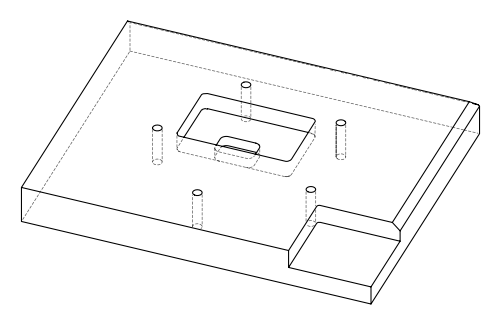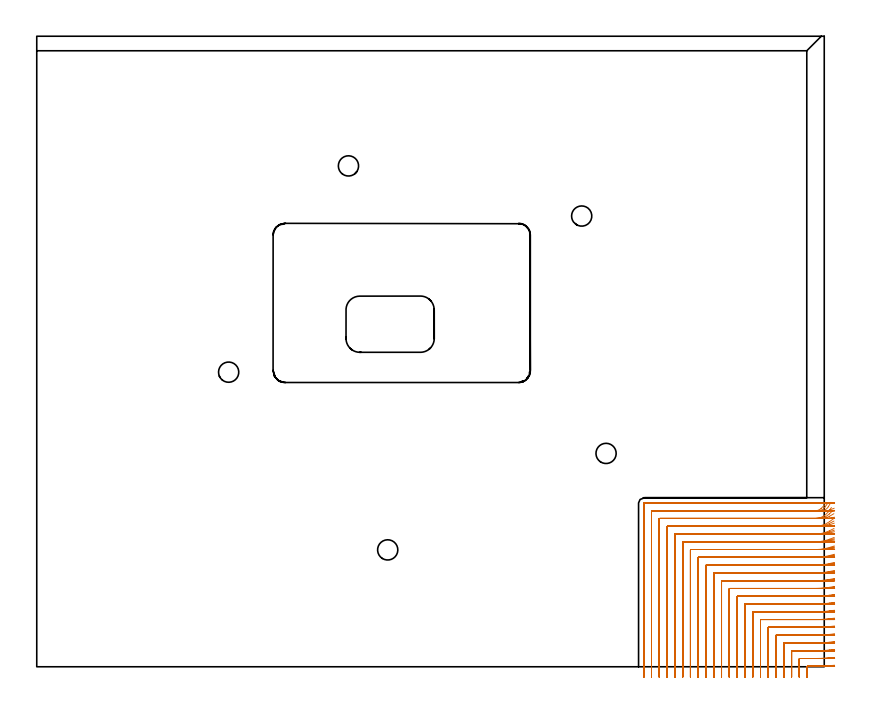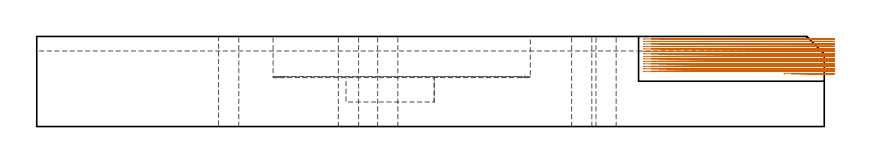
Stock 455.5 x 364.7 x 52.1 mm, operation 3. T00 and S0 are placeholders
(PLAN: 15 operations, 5 tool changes, 153.5 min)
(1 AREA_MILL | FG_CHAMFER_SURFACE | UGT0205_001 | 8.66 min | 13915 mm3)
(2 AREA_MILL_1 | FG_CHAMFER_SURFACE_1 | UGT0205_001 | 11.04 min | 15810 mm3)
(3 MILL_CORNER_NOTCH_RECTANGULAR | CORNER_NOTCH_RECTANGULAR | NXT0201_008 | Follow Part, ap 1.5, ae 75% | 102.22 min | 271693 mm3)
(4 MILL_RECTANGULAR_POCKET | POCKET_RECTANGULAR_STRAIGHT | UGT0201_092 | Follow Part, ap 3, ae 75% | 28.61 min | 325054 mm3)
(5 MILL_RECTANGULAR_POCKET_1 | POCKET_RECTANGULAR_STRAIGHT_1 | UGT0201_134 | Follow Part, ap 3.975, ae 75% | 1.65 min | 22591 mm3)
(6 SPOT_DRILL | STEP1HOLE | NXT0321_9005460120000 | 0.03 min | 9 mm3)
(7 SPOT_DRILL_1 | STEP1HOLE_1 | NXT0321_9005460120000 | 0.03 min | 13 mm3)
(8 SPOT_DRILL_2 | STEP1HOLE_2 | NXT0321_9005460120000 | 0.03 min | 10 mm3)
(9 SPOT_DRILL_3 | STEP1HOLE_3 | NXT0321_9005460120000 | 0.03 min | 35 mm3)
(10 SPOT_DRILL_4 | STEP1HOLE_4 | NXT0321_9005460120000 | 0.03 min | 49 mm3)
(11 DRILL_THROUGH_HOLE_INTO_CENTER | STEP1HOLE | NXT0301_088 | 0.23 min | 5556 mm3)
(12 DRILL_THROUGH_HOLE_INTO_CENTER_1 | STEP1HOLE_1 | NXT0301_088 | 0.23 min | 5599 mm3)
(13 DRILL_THROUGH_HOLE_INTO_CENTER_2 | STEP1HOLE_2 | NXT0301_088 | 0.23 min | 5549 mm3)
(14 DRILL_THROUGH_HOLE_INTO_CENTER_3 | STEP1HOLE_3 | NXT0301_088 | 0.23 min | 5589 mm3)
(15 DRILL_THROUGH_HOLE_INTO_CENTER_4 | STEP1HOLE_4 | NXT0301_088 | 0.23 min | 5565 mm3)
(TOOL UGT0205_001 | Chamfer Mill 20 x 3 x 45 deg. | D20 FL50 Z2)
(TOOL NXT0201_008 | ENDMILL 6mm [2P460-0600-NA 1630] | D6 FL26 Z6)
(TOOL UGT0201_092 | End mill 12 mm | D12 R1 FL26 Z4)
(TOOL UGT0201_134 | Carbide End Mill 15.9 | D15.9 FL30 Z4)
(TOOL NXT0321_9005460120000 | NC Spot Drill, 142deg, 12mm, Carbide, Uncoated | D12 PA142 FL30 Z2)
(TOOL NXT0301_088 | Carbide Drill 11.7mm [860.1-1170-035A1-MM 2214] | D11.7 PA140 FL55 Z2)
(OP 3 MILL_CORNER_NOTCH_RECTANGULAR, part 1 of 2)
G17 G21 G94 G90
T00 M6
G54
G17 G0 G90 X461.489 Y0.889 S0 M3
G43 Z62.1 H1
Z50.661
G94 G1 X458.5 Y0.636 F250.
G2 X450.533 Y0.3 R94.5 F500.
G1 X445.894
G3 X445.6 Y0.006 R0.3
G1 Y-3.
Y-6. F250.
G0 Z62.1
X461.488 Y5.419
Z50.661
G1 X458.5 Y5.153
G2 X450.533 Y4.8 R90. F500.
G1 X441.394
G3 X441.1 Y4.506 R0.3
G1 Y-3.
Y-6. F250.
G0 Z62.1
X461.487 Y9.951
Z50.661
G1 X458.5 Y9.672
G2 X450.533 Y9.3 R85.5 F500.
G1 X436.894
G3 X436.6 Y9.006 R0.3
G1 Y-3.
Y-6. F250.
G0 Z62.1
X461.485 Y14.488
Z50.661
G1 X458.5 Y14.193
G2 X450.533 Y13.8 R81. F500.
G1 X432.395
G3 X432.1 Y13.505 R0.3
G1 Y-3.
Y-6. F250.
G0 Z62.1
X461.484 Y19.028
Z50.661
G1 X458.5 Y18.716
G2 X450.533 Y18.3 R76.5 F500.
G1 X427.895
G3 X427.6 Y18.005 R0.3
G1 Y-3.
Y-6. F250.
G0 Z62.1
X461.482 Y23.574
Z50.661
G1 X458.5 Y23.242
G2 X450.533 Y22.8 R72. F500.
G1 X423.395
G3 X423.1 Y22.505 R0.3
G1 Y-3.
Y-6. F250.
G0 Z62.1
X461.479 Y28.126
Z50.661
G1 X458.5 Y27.772
G2 X450.533 Y27.3 R67.5 F500.
G1 X418.895
G3 X418.6 Y27.005 R0.3
G1 Y-3.
Y-6. F250.
G0 Z62.1
X461.476 Y32.685
Z50.661
G1 X458.5 Y32.306
G2 X450.533 Y31.8 R63. F500.
G1 X414.395
G3 X414.1 Y31.505 R0.3
G1 Y-3.
Y-6. F250.
G0 Z62.1
X461.472 Y37.254
Z50.661
G1 X458.5 Y36.845
G2 X450.533 Y36.3 R58.5 F500.
G1 X409.895
G3 X409.6 Y36.005 R0.3
G1 Y-3.
Y-6. F250.
G0 Z62.1
X461.467 Y41.833
Z50.661
G1 X458.5 Y41.391
G2 X450.533 Y40.8 R54. F500.
G1 X405.396
G3 X405.1 Y40.504 R0.3
G1 Y-3.
Y-6. F250.
G0 Z62.1
X461.461 Y46.428
Z50.661
G1 X458.5 Y45.945
G2 X450.533 Y45.3 R49.5 F500.
G1 X400.896
G3 X400.6 Y45.004 R0.3
G1 Y-3.
Y-6. F250.
G0 Z62.1
X461.453 Y51.042
Z50.661
G1 X458.5 Y50.511
G2 X450.533 Y49.8 R45. F500.
G1 X396.396
G3 X396.1 Y49.504 R0.3
G1 Y-3.
Y-6. F250.
G0 Z62.1
X461.441 Y55.681
Z50.661
G1 X458.5 Y55.091
G2 X450.533 Y54.3 R40.5 F500.
G1 X391.896
G3 X391.6 Y54.004 R0.3
G1 Y-3.
Y-6. F250.
G0 Z62.1
X461.426 Y60.356
Z50.661
G1 X458.5 Y59.693
G2 X450.533 Y58.8 R36. F500.
G1 X387.396
G3 X387.1 Y58.504 R0.3
G1 Y-3.
Y-6. F250.
G0 Z62.1
X461.402 Y65.083
Z50.661
G1 X458.5 Y64.324
G2 X450.533 Y63.3 R31.5 F500.
G1 X382.896
G3 X382.6 Y63.004 R0.3
G1 Y-3.
Y-6. F250.
G0 Z62.1
X461.366 Y69.887
Z50.661
G1 X458.5 Y69.002
G2 X450.533 Y67.8 R27. F500.
G1 X378.397
G3 X378.1 Y67.503 R0.3
G1 Y-3.
Y-6. F250.
G0 Z62.1
X461.306 Y74.82
Z50.661
G1 X458.5 Y73.758
G2 X450.533 Y72.3 R22.5 F500.
G1 X373.897
G3 X373.6 Y72.003 R0.3
G1 Y-3.
Y-6. F250.
G0 Z62.1
X461.19 Y79.987
Z50.661
G1 X458.5 Y78.659
G2 X450.533 Y76.8 R18. F500.
G1 X369.397
G3 X369.1 Y76.503 R0.3
G1 Y-3.
Y-6. F250.
G0 Z62.1
X460.922 Y85.672
Z50.661
G1 X458.5 Y83.901
G2 X450.533 Y81.3 R13.5 F500.
G1 X364.897
G3 X364.6 Y81.003 R0.3
G1 Y-3.
Y-6. F250.
G0 Z62.1
X459.635 Y92.123
Z50.661
G1 X457.921 Y89.66
G2 X450.533 Y85.8 R9. F500.
G1 X360.397
G3 X360.1 Y85.503 R0.3
G1 Y-3.
Y-6. F250.
G0 Z62.1
X455.828 Y93.697
Z50.661
G1 X453.69 Y91.593
G2 X450.533 Y90.3 R4.5 F500.
G1 X355.897
G3 X355.6 Y90.003 R0.3
G1 Y-3.
Y-6. F250.
G0 Z62.1
X453.533 Y94.8
Z50.661
G1 X450.533
X351.4 F500.
G3 X351.1 Y94.5 R0.3
G1 Y-3.
Y-6. F250.
G0 Z62.1
X461.493 Y0.716
Z49.222
G1 X458.5 Y0.514
G2 X452.145 Y0.3 R94.5 F500.
G1 X445.894
G3 X445.6 Y0.006 R0.3
G1 Y-3.
Y-6. F250.
G0 Z62.1
X461.493 Y5.237
Z49.222
G1 X458.5 Y5.025
G2 X452.145 Y4.8 R90. F500.
G1 X441.394
G3 X441.1 Y4.506 R0.3
G1 Y-3.
Y-6. F250.
G0 Z62.1
X461.492 Y9.76
Z49.222
G1 X458.5 Y9.537
G2 X452.145 Y9.3 R85.5 F500.
G1 X436.894
G3 X436.6 Y9.006 R0.3
G1 Y-3.
Y-6. F250.
G0 Z62.1
X461.491 Y14.285
Z49.222
G1 X458.5 Y14.05
G2 X452.145 Y13.8 R81. F500.
G1 X432.395
G3 X432.1 Y13.505 R0.3
G1 Y-3.
Y-6. F250.
G0 Z62.1
X461.49 Y18.814
Z49.222
G1 X458.5 Y18.564
G2 X452.145 Y18.3 R76.5 F500.
G1 X427.895
G3 X427.6 Y18.005 R0.3
G1 Y-3.
Y-6. F250.
G0 Z62.1
X461.488 Y23.346
Z49.222
G1 X458.5 Y23.081
G2 X452.145 Y22.8 R72. F500.
G1 X423.395
G3 X423.1 Y22.505 R0.3
G1 Y-3.
Y-6. F250.
G0 Z62.1
X461.487 Y27.882
Z49.222
G1 X458.5 Y27.6
G2 X452.145 Y27.3 R67.5 F500.
G1 X418.895
G3 X418.6 Y27.005 R0.3
G1 Y-3.
Y-6. F250.
G0 Z62.1
X461.485 Y32.424
Z49.222
G1 X458.5 Y32.121
G2 X452.145 Y31.8 R63. F500.
G1 X414.395
G3 X414.1 Y31.505 R0.3
G1 Y-3.
Y-6. F250.
G0 Z62.1
X461.482 Y36.972
Z49.222
G1 X458.5 Y36.646
G2 X452.145 Y36.3 R58.5 F500.
G1 X409.895
G3 X409.6 Y36.005 R0.3
G1 Y-3.
Y-6. F250.
G0 Z62.1
X461.479 Y41.528
Z49.222
G1 X458.5 Y41.175
G2 X452.145 Y40.8 R54. F500.
G1 X405.396
G3 X405.1 Y40.504 R0.3
G1 Y-3.
Y-6. F250.
G0 Z62.1
X461.475 Y46.095
Z49.222
G1 X458.5 Y45.71
G2 X452.145 Y45.3 R49.5 F500.
G1 X400.896
G3 X400.6 Y45.004 R0.3
G1 Y-3.
Y-6. F250.
G0 Z62.1
X461.47 Y50.675
Z49.222
G1 X458.5 Y50.251
G2 X452.145 Y49.8 R45. F500.
G1 X396.396
G3 X396.1 Y49.504 R0.3
G1 Y-3.
Y-6. F250.
G0 Z62.1
X461.463 Y55.273
Z49.222
G1 X458.5 Y54.802
G2 X452.145 Y54.3 R40.5 F500.
G1 X391.896
G3 X391.6 Y54.004 R0.3
G1 Y-3.
Y-6. F250.
G0 Z62.1
X461.453 Y59.895
Z49.222
G1 X458.5 Y59.365
G2 X452.145 Y58.8 R36. F500.
G1 X387.396
G3 X387.1 Y58.504 R0.3
G1 Y-3.
Y-6. F250.
G0 Z62.1
X461.438 Y64.553
Z49.222
G1 X458.5 Y63.948
G2 X452.145 Y63.3 R31.5 F500.
G1 X382.896
G3 X382.6 Y63.004 R0.3
G1 Y-3.
Y-6. F250.
G0 Z62.1
X461.416 Y69.265
Z49.222
G1 X458.5 Y68.559
G2 X452.145 Y67.8 R27. F500.
G1 X378.397
G3 X378.1 Y67.503 R0.3
G1 Y-3.
Y-6. F250.
G0 Z62.1
X461.378 Y74.064
Z49.222
G1 X458.5 Y73.216
G2 X452.145 Y72.3 R22.5 F500.
G1 X373.897
G3 X373.6 Y72.003 R0.3
G1 Y-3.
Y-6. F250.
G0 Z62.1
X461.307 Y79.019
Z49.222
G1 X458.5 Y77.959
G2 X452.145 Y76.8 R18. F500.
G1 X369.397
G3 X369.1 Y76.503 R0.3
G1 Y-3.
Y-6. F250.
G0 Z62.1
X461.147 Y84.302
Z49.222
G1 X458.5 Y82.89
G2 X452.145 Y81.3 R13.5 F500.
G1 X364.897
G3 X364.6 Y81.003 R0.3
G1 Y-3.
Y-6. F250.
G0 Z62.1
X460.624 Y90.546
Z49.222
G1 X458.5 Y88.428
G2 X452.145 Y85.8 R9. F500.
G1 X360.397
G3 X360.1 Y85.503 R0.3
G1 Y-3.
Y-6. F250.
G0 Z62.1
X457.551 Y94.655
Z49.222
G1 X455.821 Y92.204
G2 X452.145 Y90.3 R4.5 F500.
G1 X355.897
G3 X355.6 Y90.003 R0.3
G1 Y-3.
Y-6. F250.
G0 Z62.1
X455.145 Y94.8
Z49.222
G1 X452.145
X351.4 F500.
G3 X351.1 Y94.5 R0.3
G1 Y-3.
Y-6. F250.
G0 Z62.1
X461.497 Y0.553
Z47.783
G1 X458.5 Y0.409
G2 X453.959 Y0.3 R94.5 F500.
G1 X445.894
G3 X445.6 Y0.006 R0.3
G1 Y-3.
Y-6. F250.
G0 Z62.1
X461.496 Y5.066
Z47.783
G1 X458.5 Y4.915
G2 X453.959 Y4.8 R90. F500.
G1 X441.394
G3 X441.1 Y4.506 R0.3
G1 Y-3.
Y-6. F250.
G0 Z62.1
X461.496 Y9.58
Z47.783
G1 X458.5 Y9.421
G2 X453.959 Y9.3 R85.5 F500.
G1 X436.894
G3 X436.6 Y9.006 R0.3
G1 Y-3.
Y-6. F250.
G0 Z62.1
X461.495 Y14.096
Z47.783
G1 X458.5 Y13.927
G2 X453.959 Y13.8 R81. F500.
G1 X432.395
G3 X432.1 Y13.505 R0.3
G1 Y-3.
Y-6. F250.
G0 Z62.1
X461.495 Y18.613
Z47.783
G1 X458.5 Y18.435
G2 X453.959 Y18.3 R76.5 F500.
G1 X427.895
G3 X427.6 Y18.005 R0.3
G1 Y-3.
Y-6. F250.
G0 Z62.1
X461.494 Y23.133
Z47.783
G1 X458.5 Y22.943
G2 X453.959 Y22.8 R72. F500.
G1 X423.395
G3 X423.1 Y22.505 R0.3
G1 Y-3.
Y-6. F250.
G0 Z62.1
X461.493 Y27.655
Z47.783
G1 X458.5 Y27.453
G2 X453.959 Y27.3 R67.5 F500.
G1 X418.895
G3 X418.6 Y27.005 R0.3
G1 Y-3.
Y-6. F250.
G0 Z62.1
X461.492 Y32.18
Z47.783
G1 X458.5 Y31.964
G2 X453.959 Y31.8 R63. F500.
G1 X414.395
G3 X414.1 Y31.505 R0.3
G1 Y-3.
Y-6. F250.
G0 Z62.1
X461.491 Y36.709
Z47.783
G1 X458.5 Y36.477
G2 X453.959 Y36.3 R58.5 F500.
G1 X409.895
G3 X409.6 Y36.005 R0.3
G1 Y-3.
Y-6. F250.
G0 Z62.1
X461.489 Y41.244
Z47.783
G1 X458.5 Y40.991
G2 X453.959 Y40.8 R54. F500.
G1 X405.396
G3 X405.1 Y40.504 R0.3
G1 Y-3.
Y-6. F250.
G0 Z62.1
X461.487 Y45.784
Z47.783
G1 X458.5 Y45.509
G2 X453.959 Y45.3 R49.5 F500.
G1 X400.896
G3 X400.6 Y45.004 R0.3
G1 Y-3.
Y-6. F250.
G0 Z62.1
X461.485 Y50.332
Z47.783
G1 X458.5 Y50.03
G2 X453.959 Y49.8 R45. F500.
G1 X396.396
G3 X396.1 Y49.504 R0.3
G1 Y-3.
Y-6. F250.
G0 Z62.1
X461.481 Y54.892
Z47.783
G1 X458.5 Y54.555
G2 X453.959 Y54.3 R40.5 F500.
G1 X391.896
G3 X391.6 Y54.004 R0.3
G1 Y-3.
Y-6. F250.
G0 Z62.1
X461.476 Y59.466
Z47.783
G1 X458.5 Y59.088
G2 X453.959 Y58.8 R36. F500.
G1 X387.396
G3 X387.1 Y58.504 R0.3
G1 Y-3.
Y-6. F250.
G0 Z62.1
X461.469 Y64.061
Z47.783
G1 X458.5 Y63.629
G2 X453.959 Y63.3 R31.5 F500.
G1 X382.896
G3 X382.6 Y63.004 R0.3
G1 Y-3.
Y-6. F250.
G0 Z62.1
X461.457 Y68.689
Z47.783
G1 X458.5 Y68.185
G2 X453.959 Y67.8 R27. F500.
G1 X378.397
G3 X378.1 Y67.503 R0.3
G1 Y-3.
Y-6. F250.
G0 Z62.1
X461.438 Y73.368
Z47.783
G1 X458.5 Y72.763
G2 X453.959 Y72.3 R22.5 F500.
G1 X373.897
G3 X373.6 Y72.003 R0.3
G1 Y-3.
Y-6. F250.
G0 Z62.1
X461.403 Y78.139
Z47.783
G1 X458.5 Y77.382
G2 X453.959 Y76.8 R18. F500.
G1 X369.397
G3 X369.1 Y76.503 R0.3
G1 Y-3.
Y-6. F250.
G0 Z62.1
X461.325 Y83.096
Z47.783
G1 X458.5 Y82.087
G2 X453.959 Y81.3 R13.5 F500.
G1 X364.897
G3 X364.6 Y81.003 R0.3
G1 Y-3.
Y-6. F250.
G0 Z62.1
X461.09 Y88.543
Z47.783
G1 X458.5 Y87.03
G2 X453.959 Y85.8 R9. F500.
G1 X360.397
G3 X360.1 Y85.503 R0.3
G1 Y-3.
Y-6. F250.
G0 Z62.1
X459.359 Y95.105
Z47.783
G1 X457.838 Y92.519
G2 X453.959 Y90.3 R4.5 F500.
G1 X355.897
G3 X355.6 Y90.003 R0.3
G1 Y-3.
Y-6. F250.
G0 Z62.1
X456.959 Y94.8
Z47.783
G1 X453.959
X351.4 F500.
G3 X351.1 Y94.5 R0.3
G1 Y-3.
Y-6. F250.
G0 Z62.1
X461.5 Y0.367
Z46.344
G1 X458.5 Y0.314
G2 X456.846 Y0.3 R94.5 F500.
G1 X445.894
G3 X445.6 Y0.006 R0.3
G1 Y-3.
Y-6. F250.
G0 Z62.1
X461.499 Y4.87
Z46.344
G1 X458.5 Y4.815
G2 X456.846 Y4.8 R90. F500.
G1 X441.394
G3 X441.1 Y4.506 R0.3
G1 Y-3.
Y-6. F250.
G0 Z62.1
X461.499 Y9.374
Z46.344
G1 X458.5 Y9.316
G2 X456.846 Y9.3 R85.5 F500.
G1 X436.894
G3 X436.6 Y9.006 R0.3
G1 Y-3.
Y-6. F250.
G0 Z62.1
X461.499 Y13.878
Z46.344
G1 X458.5 Y13.817
G2 X456.846 Y13.8 R81. F500.
G1 X432.395
G3 X432.1 Y13.505 R0.3
G1 Y-3.
Y-6. F250.
G0 Z62.1
X461.499 Y18.383
Z46.344
G1 X458.5 Y18.318
G2 X456.846 Y18.3 R76.5 F500.
G1 X427.895
G3 X427.6 Y18.005 R0.3
G1 Y-3.
Y-6. F250.
G0 Z62.1
X461.499 Y22.888
Z46.344
G1 X458.5 Y22.819
G2 X456.846 Y22.8 R72. F500.
G1 X423.395
G3 X423.1 Y22.505 R0.3
G1 Y-3.
Y-6. F250.
G0 Z62.1
X461.499 Y27.394
Z46.344
G1 X458.5 Y27.32
G2 X456.846 Y27.3 R67.5 F500.
G1 X418.895
G3 X418.6 Y27.005 R0.3
G1 Y-3.
Y-6. F250.
G0 Z62.1
X461.499 Y31.9
Z46.344
G1 X458.5 Y31.822
G2 X456.846 Y31.8 R63. F500.
G1 X414.395
G3 X414.1 Y31.505 R0.3
G1 Y-3.
Y-6. F250.
G0 Z62.1
X461.499 Y36.408
Z46.344
G1 X458.5 Y36.323
G2 X456.846 Y36.3 R58.5 F500.
G1 X409.895
G3 X409.6 Y36.005 R0.3
G1 Y-3.
Y-6. F250.
G0 Z62.1
X461.499 Y40.917
Z46.344
G1 X458.5 Y40.825
G2 X456.846 Y40.8 R54. F500.
G1 X405.396
G3 X405.1 Y40.504 R0.3
G1 Y-3.
Y-6. F250.
G0 Z62.1
X461.498 Y45.428
Z46.344
G1 X458.5 Y45.328
G2 X456.846 Y45.3 R49.5 F500.
G1 X400.896
G3 X400.6 Y45.004 R0.3
G1 Y-3.
Y-6. F250.
G0 Z62.1
X461.498 Y49.941
Z46.344
G1 X458.5 Y49.83
G2 X456.846 Y49.8 R45. F500.
G1 X396.396
G3 X396.1 Y49.504 R0.3
G1 Y-3.
Y-6. F250.
G0 Z62.1
X461.497 Y54.456
Z46.344
G1 X458.5 Y54.334
G2 X456.846 Y54.3 R40.5 F500.
G1 X391.896
G3 X391.6 Y54.004 R0.3
G1 Y-3.
Y-6. F250.
G0 Z62.1
X461.497 Y58.976
Z46.344
G1 X458.5 Y58.838
G2 X456.846 Y58.8 R36. F500.
G1 X387.396
G3 X387.1 Y58.504 R0.3
G1 Y-3.
Y-6. F250.
G0 Z62.1
X461.496 Y63.501
Z46.344
G1 X458.5 Y63.343
G2 X456.846 Y63.3 R31.5 F500.
G1 X382.896
G3 X382.6 Y63.004 R0.3
G1 Y-3.
Y-6. F250.
G0 Z62.1
X461.494 Y68.034
Z46.344
G1 X458.5 Y67.851
G2 X456.846 Y67.8 R27. F500.
G1 X378.397
G3 X378.1 Y67.503 R0.3
G1 Y-3.
Y-6. F250.
G0 Z62.1
X461.492 Y72.581
Z46.344
G1 X458.5 Y72.361
G2 X456.846 Y72.3 R22.5 F500.
G1 X373.897
G3 X373.6 Y72.003 R0.3
G1 Y-3.
Y-6. F250.
G0 Z62.1
X461.487 Y77.152
Z46.344
G1 X458.5 Y76.876
G2 X456.846 Y76.8 R18. F500.
G1 X369.397
G3 X369.1 Y76.503 R0.3
G1 Y-3.
Y-6. F250.
G0 Z62.1
X461.477 Y81.769
Z46.344
G1 X458.5 Y81.402
G2 X456.846 Y81.3 R13.5 F500.
G1 X364.897
G3 X364.6 Y81.003 R0.3
G1 Y-3.
Y-6. F250.
G0 Z62.1
X461.449 Y86.504
Z46.344
G1 X458.5 Y85.953
G2 X456.846 Y85.8 R9. F500.
G1 X360.397
G3 X360.1 Y85.503 R0.3
G1 Y-3.
Y-6. F250.
G0 Z62.1
X461.29 Y91.717
Z46.344
G1 X458.5 Y90.615
G2 X456.846 Y90.3 R4.5 F500.
G1 X355.897
G3 X355.6 Y90.003 R0.3
G1 Y-3.
Y-6. F250.
G0 Z62.1
X459.846 Y94.8
Z46.344
G1 X456.846
X351.4 F500.
G3 X351.1 Y94.5 R0.3
G1 Y-3.
Y-6. F250.
G0 Z62.1
X461.5 Y0.308
Z44.905
G1 X458.5 Y0.3
X458.27 F500.
X445.894
G3 X445.6 Y0.006 R0.3
G1 Y-3.
Y-6. F250.
G0 Z62.1
X461.5 Y4.808
Z44.905
G1 X458.5 Y4.8
X458.27 F500.
X441.394
G3 X441.1 Y4.506 R0.3
G1 Y-3.
Y-6. F250.
G0 Z62.1
X461.5 Y9.308
Z44.905
G1 X458.5 Y9.3
X458.27 F500.
X436.894
G3 X436.6 Y9.006 R0.3
G1 Y-3.
Y-6. F250.
G0 Z62.1
X461.5 Y13.809
Z44.905
G1 X458.5 Y13.8
X458.27 F500.
X432.395
G3 X432.1 Y13.505 R0.3
G1 Y-3.
Y-6. F250.
G0 Z62.1
X461.5 Y18.309
Z44.905
G1 X458.5 Y18.3
X458.27 F500.
X427.895
G3 X427.6 Y18.005 R0.3
G1 Y-3.
Y-6. F250.
G0 Z62.1
X461.5 Y22.81
Z44.905
G1 X458.5 Y22.8
X458.27 F500.
X423.395
G3 X423.1 Y22.505 R0.3
G1 Y-3.
Y-6. F250.
G0 Z62.1
X461.5 Y27.311
Z44.905
G1 X458.5 Y27.3
X458.27 F500.
X418.895
G3 X418.6 Y27.005 R0.3
G1 Y-3.
Y-6. F250.
G0 Z62.1
X461.5 Y31.811
Z44.905
G1 X458.5 Y31.8
X458.27 F500.
X414.395
G3 X414.1 Y31.505 R0.3
G1 Y-3.
Y-6. F250.
G0 Z62.1
X461.5 Y36.312
Z44.905
G1 X458.5 Y36.3
X458.27 F500.
X409.895
G3 X409.6 Y36.005 R0.3
G1 Y-3.
Y-6. F250.
G0 Z62.1
X461.5 Y40.813
Z44.905
G1 X458.5 Y40.8
X458.27 F500.
X405.396
G3 X405.1 Y40.504 R0.3
G1 Y-3.
Y-6. F250.
G0 Z62.1
X461.5 Y45.314
Z44.905
G1 X458.5 Y45.301
X458.27 Y45.3 F500.
X400.896
G3 X400.6 Y45.004 R0.3
G1 Y-3.
Y-6. F250.
G0 Z62.1
X461.5 Y49.816
Z44.905
G1 X458.5 Y49.801
X458.27 Y49.8 F500.
X396.396
G3 X396.1 Y49.504 R0.3
G1 Y-3.
Y-6. F250.
G0 Z62.1
X461.5 Y54.318
Z44.905
G1 X458.5 Y54.301
X458.27 Y54.3 F500.
X391.896
G3 X391.6 Y54.004 R0.3
G1 Y-3.
Y-6. F250.
G0 Z62.1
X461.5 Y58.82
Z44.905
G1 X458.5 Y58.801
X458.27 Y58.8 F500.
X387.396
G3 X387.1 Y58.504 R0.3
G1 Y-3.
Y-6. F250.
G0 Z62.1
X461.5 Y63.323
Z44.905
G1 X458.5 Y63.301
X458.27 Y63.3 F500.
X382.896
G3 X382.6 Y63.004 R0.3
G1 Y-3.
Y-6. F250.
G0 Z62.1
X461.5 Y67.827
Z44.905
G1 X458.5 Y67.801
X458.27 Y67.8 F500.
X378.397
G3 X378.1 Y67.503 R0.3
G1 Y-3.
Y-6. F250.
G0 Z62.1
X461.5 Y72.332
Z44.905
G1 X458.5 Y72.301
G2 X458.27 Y72.3 R22.5 F500.
G1 X373.897
G3 X373.6 Y72.003 R0.3
G1 Y-3.
Y-6. F250.
G0 Z62.1
X461.5 Y76.84
Z44.905
G1 X458.5 Y76.801
G2 X458.27 Y76.8 R18. F500.
G1 X369.397
G3 X369.1 Y76.503 R0.3
G1 Y-3.
Y-6. F250.
G0 Z62.1
X461.5 Y81.353
Z44.905
G1 X458.5 Y81.302
G2 X458.27 Y81.3 R13.5 F500.
G1 X364.897
G3 X364.6 Y81.003 R0.3
G1 Y-3.
Y-6. F250.
G0 Z62.1
X461.499 Y85.88
Z44.905
G1 X458.5 Y85.803
G2 X458.27 Y85.8 R9. F500.
G1 X360.397
G3 X360.1 Y85.503 R0.3
G1 Y-3.
Y-6. F250.
G0 Z62.1
X461.496 Y90.459
Z44.905
G1 X458.5 Y90.306
G2 X458.27 Y90.3 R4.5 F500.
G1 X355.897
G3 X355.6 Y90.003 R0.3
G1 Y-3.
Y-6. F250.
G0 Z62.1
X461.27 Y94.8
Z44.905
G1 X458.27
X351.4 F500.
G3 X351.1 Y94.5 R0.3
G1 Y-3.
Y-6. F250.
G0 Z62.1
X461.5 Y0.3
Z43.467
G1 X458.5
X445.894 F500.
G3 X445.6 Y0.006 R0.3
G1 Y-3.
Y-6. F250.
G0 Z62.1
X461.5 Y4.8
Z43.467
G1 X458.5
X441.394 F500.
G3 X441.1 Y4.506 R0.3
G1 Y-3.
Y-6. F250.
G0 Z62.1
X461.5 Y9.3
Z43.467
G1 X458.5
X436.894 F500.
G3 X436.6 Y9.006 R0.3
G1 Y-3.
Y-6. F250.
G0 Z62.1
X461.5 Y13.8
Z43.467
G1 X458.5
X432.395 F500.
G3 X432.1 Y13.505 R0.3
G1 Y-3.
Y-6. F250.
G0 Z62.1
X461.5 Y18.3
Z43.467
G1 X458.5
X427.895 F500.
G3 X427.6 Y18.005 R0.3
G1 Y-3.
Y-6. F250.
G0 Z62.1
X461.5 Y22.8
Z43.467
G1 X458.5
X423.395 F500.
G3 X423.1 Y22.505 R0.3
G1 Y-3.
Y-6. F250.
G0 Z62.1
X461.5 Y27.3
Z43.467
G1 X458.5
X418.895 F500.
G3 X418.6 Y27.005 R0.3
G1 Y-3.
Y-6. F250.
G0 Z62.1
X461.5 Y31.8
Z43.467
G1 X458.5
X414.395 F500.
G3 X414.1 Y31.505 R0.3
G1 Y-3.
Y-6. F250.
G0 Z62.1
X461.5 Y36.3
Z43.467
G1 X458.5
X409.895 F500.
G3 X409.6 Y36.005 R0.3
G1 Y-3.
Y-6. F250.
G0 Z62.1
X461.5 Y40.8
Z43.467
G1 X458.5
X405.396 F500.
G3 X405.1 Y40.504 R0.3
G1 Y-3.
Y-6. F250.
G0 Z62.1
X461.5 Y45.3
Z43.467
G1 X458.5
X400.896 F500.
G3 X400.6 Y45.004 R0.3
G1 Y-3.
Y-6. F250.
G0 Z62.1
X461.5 Y49.8
Z43.467
G1 X458.5
X396.396 F500.
G3 X396.1 Y49.504 R0.3
G1 Y-3.
Y-6. F250.
G0 Z62.1
X461.5 Y54.3
Z43.467
G1 X458.5
X391.896 F500.
G3 X391.6 Y54.004 R0.3
G1 Y-3.
Y-6. F250.
G0 Z62.1
X461.5 Y58.8
Z43.467
G1 X458.5
X387.396 F500.
G3 X387.1 Y58.504 R0.3
G1 Y-3.
Y-6. F250.
G0 Z62.1
X461.5 Y63.3
Z43.467
G1 X458.5
X382.896 F500.
G3 X382.6 Y63.004 R0.3
G1 Y-3.
Y-6. F250.
G0 Z62.1
X461.5 Y67.8
Z43.467
G1 X458.5
X378.397 F500.
G3 X378.1 Y67.503 R0.3
G1 Y-3.
Y-6. F250.
G0 Z62.1
X461.5 Y72.3
Z43.467
G1 X458.5
X373.897 F500.
G3 X373.6 Y72.003 R0.3
G1 Y-3.
Y-6. F250.
G0 Z62.1
X461.5 Y76.8
Z43.467
G1 X458.5
X369.397 F500.
G3 X369.1 Y76.503 R0.3
G1 Y-3.
Y-6. F250.
G0 Z62.1
X461.5 Y81.3
Z43.467
G1 X458.5
X364.897 F500.
G3 X364.6 Y81.003 R0.3
G1 Y-3.
Y-6. F250.
G0 Z62.1
X461.5 Y85.8
Z43.467
G1 X458.5
X360.397 F500.
G3 X360.1 Y85.503 R0.3
G1 Y-3.
Y-6. F250.
G0 Z62.1
X461.5 Y90.3
Z43.467
G1 X458.5
X355.897 F500.
G3 X355.6 Y90.003 R0.3
G1 Y-3.
Y-6. F250.
G0 Z62.1
X461.5 Y94.8
Z43.467
G1 X458.5
X351.4 F500.
G3 X351.1 Y94.5 R0.3
G1 Y-3.
Y-6. F250.
G0 Z62.1
X461.5 Y0.3
Z42.028
G1 X458.5
X445.894 F500.
G3 X445.6 Y0.006 R0.3
G1 Y-3.
Y-6. F250.
G0 Z62.1
X461.5 Y4.8
Z42.028
G1 X458.5
X441.394 F500.
G3 X441.1 Y4.506 R0.3
G1 Y-3.
Y-6. F250.
G0 Z62.1
X461.5 Y9.3
Z42.028
G1 X458.5
X436.894 F500.
G3 X436.6 Y9.006 R0.3
G1 Y-3.
Y-6. F250.
G0 Z62.1
X461.5 Y13.8
Z42.028
G1 X458.5
X432.395 F500.
G3 X432.1 Y13.505 R0.3
G1 Y-3.
Y-6. F250.
G0 Z62.1
X461.5 Y18.3
Z42.028
G1 X458.5
X427.895 F500.
G3 X427.6 Y18.005 R0.3
G1 Y-3.
Y-6. F250.
G0 Z62.1
X461.5 Y22.8
Z42.028
G1 X458.5
X423.395 F500.
G3 X423.1 Y22.505 R0.3
G1 Y-3.
Y-6. F250.
G0 Z62.1
X461.5 Y27.3
Z42.028
G1 X458.5
X418.895 F500.
G3 X418.6 Y27.005 R0.3
G1 Y-3.
Y-6. F250.
G0 Z62.1
X461.5 Y31.8
Z42.028
G1 X458.5
X414.395 F500.
G3 X414.1 Y31.505 R0.3
G1 Y-3.
Y-6. F250.
G0 Z62.1
X461.5 Y36.3
Z42.028
G1 X458.5
X409.895 F500.
G3 X409.6 Y36.005 R0.3
G1 Y-3.
Y-6. F250.
G0 Z62.1
X461.5 Y40.8
Z42.028
G1 X458.5
X405.396 F500.
G3 X405.1 Y40.504 R0.3
G1 Y-3.
Y-6. F250.
G0 Z62.1
X461.5 Y45.3
Z42.028
G1 X458.5
X400.896 F500.
G3 X400.6 Y45.004 R0.3
G1 Y-3.
Y-6. F250.
G0 Z62.1
X461.5 Y49.8
Z42.028
G1 X458.5
X396.396 F500.
G3 X396.1 Y49.504 R0.3
G1 Y-3.
Y-6. F250.
G0 Z62.1
X461.5 Y54.3
Z42.028
G1 X458.5
X391.896 F500.
G3 X391.6 Y54.004 R0.3
G1 Y-3.
Y-6. F250.
G0 Z62.1
X461.5 Y58.8
Z42.028
G1 X458.5
X387.396 F500.
G3 X387.1 Y58.504 R0.3
G1 Y-3.
Y-6. F250.
G0 Z62.1
X461.5 Y63.3
Z42.028
G1 X458.5
X382.896 F500.
G3 X382.6 Y63.004 R0.3
G1 Y-3.
Y-6. F250.
G0 Z62.1
X461.5 Y67.8
Z42.028
G1 X458.5
X378.397 F500.
G3 X378.1 Y67.503 R0.3
G1 Y-3.
Y-6. F250.
G0 Z62.1
X461.5 Y72.3
Z42.028
G1 X458.5
X373.897 F500.
G3 X373.6 Y72.003 R0.3
G1 Y-3.
Y-6. F250.
G0 Z62.1
X461.5 Y76.8
Z42.028
G1 X458.5
X369.397 F500.
G3 X369.1 Y76.503 R0.3
G1 Y-3.
Y-6. F250.
G0 Z62.1
X461.5 Y81.3
Z42.028
G1 X458.5
X364.897 F500.
G3 X364.6 Y81.003 R0.3
G1 Y-3.
Y-6. F250.
G0 Z62.1
X461.5 Y85.8
Z42.028
G1 X458.5
X360.397 F500.
G3 X360.1 Y85.503 R0.3
G1 Y-3.
Y-6. F250.
G0 Z62.1
X461.5 Y90.3
Z42.028
G1 X458.5
X355.897 F500.
G3 X355.6 Y90.003 R0.3
G1 Y-3.
Y-6. F250.
G0 Z62.1
X461.5 Y94.8
Z42.028
G1 X458.5
X351.4 F500.
G3 X351.1 Y94.5 R0.3
G1 Y-3.
Y-6. F250.
G0 Z62.1
X461.5 Y0.3
Z40.589
G1 X458.5
X445.894 F500.
G3 X445.6 Y0.006 R0.3
G1 Y-3.
Y-6. F250.
G0 Z62.1
X461.5 Y4.8
Z40.589
G1 X458.5
X441.394 F500.
G3 X441.1 Y4.506 R0.3
G1 Y-3.
Y-6. F250.
G0 Z62.1
X461.5 Y9.3
Z40.589
G1 X458.5
X436.894 F500.
G3 X436.6 Y9.006 R0.3
G1 Y-3.
Y-6. F250.
G0 Z62.1
X461.5 Y13.8
Z40.589
G1 X458.5
X432.395 F500.
G3 X432.1 Y13.505 R0.3
G1 Y-3.
Y-6. F250.
G0 Z62.1
X461.5 Y18.3
Z40.589
G1 X458.5
X427.895 F500.
G3 X427.6 Y18.005 R0.3
G1 Y-3.
Y-6. F250.
G0 Z62.1
X461.5 Y22.8
Z40.589
G1 X458.5
X423.395 F500.
G3 X423.1 Y22.505 R0.3
G1 Y-3.
Y-6. F250.
G0 Z62.1
X461.5 Y27.3
Z40.589
G1 X458.5
X418.895 F500.
G3 X418.6 Y27.005 R0.3
G1 Y-3.
Y-6. F250.
G0 Z62.1
X461.5 Y31.8
Z40.589
G1 X458.5
X414.395 F500.
G3 X414.1 Y31.505 R0.3
G1 Y-3.
Y-6. F250.
G0 Z62.1
X461.5 Y36.3
Z40.589
G1 X458.5
X409.895 F500.
G3 X409.6 Y36.005 R0.3
G1 Y-3.
Y-6. F250.
G0 Z62.1
X461.5 Y40.8
Z40.589
G1 X458.5
X405.396 F500.
G3 X405.1 Y40.504 R0.3
G1 Y-3.
Y-6. F250.
G0 Z62.1
X461.5 Y45.3
Z40.589
G1 X458.5
X400.896 F500.
G3 X400.6 Y45.004 R0.3
G1 Y-3.
Y-6. F250.
G0 Z62.1
X461.5 Y49.8
Z40.589
G1 X458.5
X396.396 F500.
G3 X396.1 Y49.504 R0.3
G1 Y-3.
Y-6. F250.
G0 Z62.1
X461.5 Y54.3
Z40.589
G1 X458.5
X391.896 F500.
G3 X391.6 Y54.004 R0.3
G1 Y-3.
Y-6. F250.
G0 Z62.1
X461.5 Y58.8
Z40.589
G1 X458.5
X387.396 F500.
G3 X387.1 Y58.504 R0.3
G1 Y-3.
Y-6. F250.
G0 Z62.1
X461.5 Y63.3
Z40.589
G1 X458.5
X382.896 F500.
G3 X382.6 Y63.004 R0.3
G1 Y-3.
Y-6. F250.
G0 Z62.1
X461.5 Y67.8
Z40.589
G1 X458.5
X378.397 F500.
G3 X378.1 Y67.503 R0.3
G1 Y-3.
Y-6. F250.
G0 Z62.1
X461.5 Y72.3
Z40.589
G1 X458.5
X373.897 F500.
G3 X373.6 Y72.003 R0.3
G1 Y-3.
Y-6. F250.
G0 Z62.1
X461.5 Y76.8
Z40.589
G1 X458.5
X369.397 F500.
G3 X369.1 Y76.503 R0.3
G1 Y-3.
Y-6. F250.
G0 Z62.1
X461.5 Y81.3
Z40.589
G1 X458.5
X364.897 F500.
G3 X364.6 Y81.003 R0.3
G1 Y-3.
Y-6. F250.
G0 Z62.1
X461.5 Y85.8
Z40.589
G1 X458.5
X360.397 F500.
G3 X360.1 Y85.503 R0.3
G1 Y-3.
Y-6. F250.
G0 Z62.1
X461.5 Y90.3
Z40.589
G1 X458.5
X355.897 F500.
G3 X355.6 Y90.003 R0.3
G1 Y-3.
Y-6. F250.
G0 Z62.1
X461.5 Y94.8
Z40.589
G1 X458.5
X351.4 F500.
G3 X351.1 Y94.5 R0.3
G1 Y-3.
Y-6. F250.
G0 Z62.1
X461.5 Y0.3
Z39.15
G1 X458.5
X445.894 F500.
G3 X445.6 Y0.006 R0.3
G1 Y-3.
Y-6. F250.
G0 Z62.1
X461.5 Y4.8
Z39.15
G1 X458.5
X441.394 F500.
G3 X441.1 Y4.506 R0.3
G1 Y-3.
Y-6. F250.
G0 Z62.1
X461.5 Y9.3
Z39.15
G1 X458.5
X436.894 F500.
G3 X436.6 Y9.006 R0.3
G1 Y-3.
Y-6. F250.
G0 Z62.1
X461.5 Y13.8
Z39.15
G1 X458.5
X432.395 F500.
G3 X432.1 Y13.505 R0.3
G1 Y-3.
Y-6. F250.
G0 Z62.1
X461.5 Y18.3
Z39.15
G1 X458.5
X427.895 F500.
G3 X427.6 Y18.005 R0.3
G1 Y-3.
Y-6. F250.
G0 Z62.1
X461.5 Y22.8
Z39.15
G1 X458.5
X423.395 F500.
G3 X423.1 Y22.505 R0.3
G1 Y-3.
Y-6. F250.
G0 Z62.1
X461.5 Y27.3
Z39.15
G1 X458.5
X418.895 F500.
G3 X418.6 Y27.005 R0.3
G1 Y-3.
Y-6. F250.
G0 Z62.1
X461.5 Y31.8
Z39.15
G1 X458.5
X414.395 F500.
G3 X414.1 Y31.505 R0.3
G1 Y-3.
Y-6. F250.
G0 Z62.1
X461.5 Y36.3
Z39.15
G1 X458.5
X409.895 F500.
G3 X409.6 Y36.005 R0.3
G1 Y-3.
Y-6. F250.
G0 Z62.1
X461.5 Y40.8
Z39.15
G1 X458.5
X405.396 F500.
G3 X405.1 Y40.504 R0.3
G1 Y-3.
Y-6. F250.
G0 Z62.1
X461.5 Y45.3
Z39.15
G1 X458.5
X400.896 F500.
G3 X400.6 Y45.004 R0.3
G1 Y-3.
Y-6. F250.
G0 Z62.1
X461.5 Y49.8
Z39.15
G1 X458.5
X396.396 F500.
G3 X396.1 Y49.504 R0.3
G1 Y-3.
Y-6. F250.
G0 Z62.1
X461.5 Y54.3
Z39.15
G1 X458.5
X391.896 F500.
G3 X391.6 Y54.004 R0.3
G1 Y-3.
Y-6. F250.
G0 Z62.1
X461.5 Y58.8
Z39.15
G1 X458.5
X387.396 F500.
G3 X387.1 Y58.504 R0.3
G1 Y-3.
Y-6. F250.
G0 Z62.1
X461.5 Y63.3
Z39.15
G1 X458.5
X382.896 F500.
G3 X382.6 Y63.004 R0.3
G1 Y-3.
Y-6. F250.
G0 Z62.1
X461.5 Y67.8
Z39.15
G1 X458.5
X378.397 F500.
G3 X378.1 Y67.503 R0.3
G1 Y-3.
Y-6. F250.
G0 Z62.1
X461.5 Y72.3
Z39.15
G1 X458.5
X373.897 F500.
G3 X373.6 Y72.003 R0.3
G1 Y-3.
Y-6. F250.
G0 Z62.1
X461.5 Y76.8
Z39.15
G1 X458.5
X369.397 F500.
G3 X369.1 Y76.503 R0.3
G1 Y-3.
Y-6. F250.
G0 Z62.1
X461.5 Y81.3
Z39.15
G1 X458.5
X364.897 F500.
G3 X364.6 Y81.003 R0.3
G1 Y-3.
Y-6. F250.
G0 Z62.1
X461.5 Y85.8
Z39.15
G1 X458.5
X360.397 F500.
G3 X360.1 Y85.503 R0.3
G1 Y-3.
Y-6. F250.
G0 Z62.1
X461.5 Y90.3
Z39.15
G1 X458.5
X355.897 F500.
G3 X355.6 Y90.003 R0.3
G1 Y-3.
Y-6. F250.
G0 Z62.1
X461.5 Y94.8
Z39.15
G1 X458.5
X351.4 F500.
G3 X351.1 Y94.5 R0.3
G1 Y-3.
Y-6. F250.
G0 Z62.1
X461.5 Y0.3
Z37.711
G1 X458.5
X445.894 F500.
G3 X445.6 Y0.006 R0.3
G1 Y-3.
Y-6. F250.
G0 Z62.1
X461.5 Y4.8
Z37.711
G1 X458.5
X441.394 F500.
G3 X441.1 Y4.506 R0.3
G1 Y-3.
Y-6. F250.
G0 Z62.1
X461.5 Y9.3
Z37.711
G1 X458.5
X436.894 F500.
G3 X436.6 Y9.006 R0.3
G1 Y-3.
Y-6. F250.
G0 Z62.1
X461.5 Y13.8
Z37.711
G1 X458.5
X432.395 F500.
G3 X432.1 Y13.505 R0.3
G1 Y-3.
Y-6. F250.
G0 Z62.1
X461.5 Y18.3
Z37.711
G1 X458.5
X427.895 F500.
G3 X427.6 Y18.005 R0.3
G1 Y-3.
Y-6. F250.
G0 Z62.1
X461.5 Y22.8
Z37.711
G1 X458.5
X423.395 F500.
G3 X423.1 Y22.505 R0.3
G1 Y-3.
Y-6. F250.
G0 Z62.1
X461.5 Y27.3
Z37.711
G1 X458.5
X418.895 F500.
G3 X418.6 Y27.005 R0.3
G1 Y-3.
Y-6. F250.
G0 Z62.1
X461.5 Y31.8
Z37.711
G1 X458.5
X414.395 F500.
G3 X414.1 Y31.505 R0.3
G1 Y-3.
Y-6. F250.
G0 Z62.1
X461.5 Y36.3
Z37.711
G1 X458.5
X409.895 F500.
G3 X409.6 Y36.005 R0.3
G1 Y-3.
Y-6. F250.
G0 Z62.1
X461.5 Y40.8
Z37.711
G1 X458.5
X405.396 F500.
G3 X405.1 Y40.504 R0.3
G1 Y-3.
Y-6. F250.
G0 Z62.1
X461.5 Y45.3
Z37.711
G1 X458.5
X400.896 F500.
G3 X400.6 Y45.004 R0.3
G1 Y-3.
Y-6. F250.
G0 Z62.1
X461.5 Y49.8
Z37.711
G1 X458.5
X396.396 F500.
G3 X396.1 Y49.504 R0.3
G1 Y-3.
Y-6. F250.
G0 Z62.1
X461.5 Y54.3
Z37.711
G1 X458.5
X391.896 F500.
G3 X391.6 Y54.004 R0.3
G1 Y-3.
Y-6. F250.
G0 Z62.1
X461.5 Y58.8
Z37.711
G1 X458.5
X387.396 F500.
G3 X387.1 Y58.504 R0.3
G1 Y-3.
Y-6. F250.
G0 Z62.1
X461.5 Y63.3
Z37.711
G1 X458.5
X382.896 F500.
G3 X382.6 Y63.004 R0.3
G1 Y-3.
Y-6. F250.
G0 Z62.1
X461.5 Y67.8
Z37.711
G1 X458.5
X378.397 F500.
G3 X378.1 Y67.503 R0.3
G1 Y-3.
Y-6. F250.
G0 Z62.1
X461.5 Y72.3
Z37.711
G1 X458.5
X373.897 F500.
G3 X373.6 Y72.003 R0.3
G1 Y-3.
Y-6. F250.
G0 Z62.1
X461.5 Y76.8
Z37.711
G1 X458.5
X369.397 F500.
G3 X369.1 Y76.503 R0.3
G1 Y-3.
Y-6. F250.
G0 Z62.1
X461.5 Y81.3
Z37.711
G1 X458.5
X364.897 F500.
G3 X364.6 Y81.003 R0.3
G1 Y-3.
Y-6. F250.
G0 Z62.1
X461.5 Y85.8
Z37.711
G1 X458.5
X360.397 F500.
G3 X360.1 Y85.503 R0.3
G1 Y-3.
Y-6. F250.
G0 Z62.1
X461.5 Y90.3
Z37.711
G1 X458.5
X355.897 F500.
G3 X355.6 Y90.003 R0.3
G1 Y-3.
Y-6. F250.
G0 Z62.1
X461.5 Y94.8
Z37.711
G1 X458.5
X351.4 F500.
G3 X351.1 Y94.5 R0.3
G1 Y-3.
Y-6. F250.
G0 Z62.1
X461.5 Y0.3
Z36.272
G1 X458.5
X445.894 F500.
G3 X445.6 Y0.006 R0.3
G1 Y-3.
Y-6. F250.
G0 Z62.1
X461.5 Y4.8
Z36.272
G1 X458.5
X441.394 F500.
G3 X441.1 Y4.506 R0.3
G1 Y-3.
Y-6. F250.
G0 Z62.1
X461.5 Y9.3
Z36.272
G1 X458.5
X436.894 F500.
G3 X436.6 Y9.006 R0.3
G1 Y-3.
Y-6. F250.
G0 Z62.1
X461.5 Y13.8
Z36.272
G1 X458.5
X432.395 F500.
G3 X432.1 Y13.505 R0.3
G1 Y-3.
Y-6. F250.
G0 Z62.1
X461.5 Y18.3
Z36.272
G1 X458.5
X427.895 F500.
G3 X427.6 Y18.005 R0.3
G1 Y-3.
Y-6. F250.
G0 Z62.1
X461.5 Y22.8
Z36.272
G1 X458.5
X423.395 F500.
G3 X423.1 Y22.505 R0.3
G1 Y-3.
Y-6. F250.
G0 Z62.1
X461.5 Y27.3
Z36.272
G1 X458.5
X418.895 F500.
G3 X418.6 Y27.005 R0.3
G1 Y-3.
Y-6. F250.
G0 Z62.1
X461.5 Y31.8
Z36.272
G1 X458.5
X414.395 F500.
G3 X414.1 Y31.505 R0.3
G1 Y-3.
Y-6. F250.
G0 Z62.1
X461.5 Y36.3
Z36.272
G1 X458.5
X409.895 F500.
G3 X409.6 Y36.005 R0.3
G1 Y-3.
Y-6. F250.
G0 Z62.1
X461.5 Y40.8
Z36.272
G1 X458.5
X405.396 F500.
G3 X405.1 Y40.504 R0.3
G1 Y-3.
Y-6. F250.
G0 Z62.1
X461.5 Y45.3
Z36.272
G1 X458.5
X400.896 F500.
G3 X400.6 Y45.004 R0.3
G1 Y-3.
Y-6. F250.
G0 Z62.1
X461.5 Y49.8
Z36.272
G1 X458.5
X396.396 F500.
G3 X396.1 Y49.504 R0.3
G1 Y-3.
Y-6. F250.
G0 Z62.1
X461.5 Y54.3
Z36.272
G1 X458.5
X391.896 F500.
G3 X391.6 Y54.004 R0.3
G1 Y-3.
Y-6. F250.
G0 Z62.1
X461.5 Y58.8
Z36.272
G1 X458.5
X387.396 F500.
G3 X387.1 Y58.504 R0.3
G1 Y-3.
Y-6. F250.
G0 Z62.1
X461.5 Y63.3
Z36.272
G1 X458.5
X382.896 F500.
G3 X382.6 Y63.004 R0.3
G1 Y-3.
Y-6. F250.
G0 Z62.1
X461.5 Y67.8
Z36.272
G1 X458.5
X378.397 F500.
G3 X378.1 Y67.503 R0.3
G1 Y-3.
Y-6. F250.
G0 Z62.1
X461.5 Y72.3
Z36.272
G1 X458.5
X373.897 F500.
G3 X373.6 Y72.003 R0.3
G1 Y-3.
Y-6. F250.
G0 Z62.1
X461.5 Y76.8
Z36.272
G1 X458.5
X369.397 F500.
G3 X369.1 Y76.503 R0.3
G1 Y-3.
Y-6. F250.
G0 Z62.1
X461.5 Y81.3
Z36.272
G1 X458.5
X364.897 F500.
G3 X364.6 Y81.003 R0.3
G1 Y-3.
Y-6. F250.
G0 Z62.1
X461.5 Y85.8
Z36.272
G1 X458.5
X360.397 F500.
G3 X360.1 Y85.503 R0.3
G1 Y-3.
Y-6. F250.
G0 Z62.1
X461.5 Y90.3
Z36.272
G1 X458.5
X355.897 F500.
G3 X355.6 Y90.003 R0.3
G1 Y-3.
Y-6. F250.
G0 Z62.1
X461.5 Y94.8
Z36.272
G1 X458.5
X351.4 F500.
G3 X351.1 Y94.5 R0.3
G1 Y-3.
Y-6. F250.
G0 Z62.1
X461.5 Y0.3
Z34.833
G1 X458.5
X445.894 F500.
G3 X445.6 Y0.006 R0.3
G1 Y-3.
Y-6. F250.
G0 Z62.1
X461.5 Y4.8
Z34.833
G1 X458.5
X441.394 F500.
G3 X441.1 Y4.506 R0.3
G1 Y-3.
Y-6. F250.
G0 Z62.1
X461.5 Y9.3
Z34.833
G1 X458.5
X436.894 F500.
G3 X436.6 Y9.006 R0.3
G1 Y-3.
Y-6. F250.
G0 Z62.1
X461.5 Y13.8
Z34.833
G1 X458.5
X432.395 F500.
G3 X432.1 Y13.505 R0.3
G1 Y-3.
Y-6. F250.
G0 Z62.1
X461.5 Y18.3
Z34.833
G1 X458.5
X427.895 F500.
G3 X427.6 Y18.005 R0.3
G1 Y-3.
Y-6. F250.
G0 Z62.1
X461.5 Y22.8
Z34.833
G1 X458.5
X423.395 F500.
G3 X423.1 Y22.505 R0.3
G1 Y-3.
Y-6. F250.
G0 Z62.1
X461.5 Y27.3
Z34.833
G1 X458.5
X418.895 F500.
G3 X418.6 Y27.005 R0.3
G1 Y-3.
Y-6. F250.
G0 Z62.1
X461.5 Y31.8
Z34.833
G1 X458.5
X414.395 F500.
G3 X414.1 Y31.505 R0.3
G1 Y-3.
Y-6. F250.
G0 Z62.1
X461.5 Y36.3
Z34.833
G1 X458.5
X409.895 F500.
G3 X409.6 Y36.005 R0.3
G1 Y-3.
Y-6. F250.
G0 Z62.1
X461.5 Y40.8
Z34.833
G1 X458.5
X405.396 F500.
G3 X405.1 Y40.504 R0.3
G1 Y-3.
Y-6. F250.
G0 Z62.1
X461.5 Y45.3
Z34.833
G1 X458.5
X400.896 F500.
G3 X400.6 Y45.004 R0.3
G1 Y-3.
Y-6. F250.
G0 Z62.1
X461.5 Y49.8
Z34.833
G1 X458.5
X396.396 F500.
G3 X396.1 Y49.504 R0.3
G1 Y-3.
Y-6. F250.
G0 Z62.1
X461.5 Y54.3
Z34.833
G1 X458.5
X391.896 F500.
G3 X391.6 Y54.004 R0.3
G1 Y-3.
Y-6. F250.
G0 Z62.1
X461.5 Y58.8
Z34.833
G1 X458.5
X387.396 F500.
G3 X387.1 Y58.504 R0.3
G1 Y-3.
Y-6. F250.
G0 Z62.1
X461.5 Y63.3
Z34.833
G1 X458.5
X382.896 F500.
G3 X382.6 Y63.004 R0.3
G1 Y-3.
Y-6. F250.
G0 Z62.1
X461.5 Y67.8
Z34.833
G1 X458.5
X378.397 F500.
G3 X378.1 Y67.503 R0.3
G1 Y-3.
Y-6. F250.
G0 Z62.1
X461.5 Y72.3
Z34.833
G1 X458.5
X373.897 F500.
G3 X373.6 Y72.003 R0.3
G1 Y-3.
Y-6. F250.
G0 Z62.1
X461.5 Y76.8
Z34.833
G1 X458.5
X369.397 F500.
G3 X369.1 Y76.503 R0.3
G1 Y-3.
Y-6. F250.
G0 Z62.1
X461.5 Y81.3
Z34.833
G1 X458.5
X364.897 F500.
G3 X364.6 Y81.003 R0.3
G1 Y-3.
Y-6. F250.
G0 Z62.1
X461.5 Y85.8
Z34.833
G1 X458.5
X360.397 F500.
G3 X360.1 Y85.503 R0.3
G1 Y-3.
Y-6. F250.
G0 Z62.1
X461.5 Y90.3
Z34.833
G1 X458.5
X355.897 F500.
G3 X355.6 Y90.003 R0.3
G1 Y-3.
Y-6. F250.
G0 Z62.1
X461.5 Y94.8
Z34.833
G1 X458.5
X351.4 F500.
G3 X351.1 Y94.5 R0.3
G1 Y-3.
Y-6. F250.
G0 Z62.1
X461.5 Y0.3
Z33.394
G1 X458.5
X445.894 F500.
G3 X445.6 Y0.006 R0.3
G1 Y-3.
Y-6. F250.
G0 Z62.1
X461.5 Y4.8
Z33.394
G1 X458.5
X441.394 F500.
G3 X441.1 Y4.506 R0.3
G1 Y-3.
Y-6. F250.
G0 Z62.1
X461.5 Y9.3
Z33.394
G1 X458.5
X436.894 F500.
G3 X436.6 Y9.006 R0.3
G1 Y-3.
Y-6. F250.
G0 Z62.1
X461.5 Y13.8
Z33.394
G1 X458.5
X432.395 F500.
G3 X432.1 Y13.505 R0.3
G1 Y-3.
Y-6. F250.
G0 Z62.1
X461.5 Y18.3
Z33.394
G1 X458.5
X427.895 F500.
G3 X427.6 Y18.005 R0.3
G1 Y-3.
Y-6. F250.
G0 Z62.1
X461.5 Y22.8
Z33.394
G1 X458.5
X423.395 F500.
G3 X423.1 Y22.505 R0.3
G1 Y-3.
Y-6. F250.
G0 Z62.1
X461.5 Y27.3
Z33.394
G1 X458.5
X418.895 F500.
G3 X418.6 Y27.005 R0.3
G1 Y-3.
Y-6. F250.
G0 Z62.1
X461.5 Y31.8
Z33.394
G1 X458.5
X414.395 F500.
G3 X414.1 Y31.505 R0.3
G1 Y-3.
Y-6. F250.
G0 Z62.1
X461.5 Y36.3
Z33.394
G1 X458.5
X409.895 F500.
G3 X409.6 Y36.005 R0.3
G1 Y-3.
Y-6. F250.
G0 Z62.1
X461.5 Y40.8
Z33.394
G1 X458.5
X405.396 F500.
G3 X405.1 Y40.504 R0.3
G1 Y-3.
Y-6. F250.
G0 Z62.1
X461.5 Y45.3
Z33.394
G1 X458.5
X400.896 F500.
G3 X400.6 Y45.004 R0.3
G1 Y-3.
Y-6. F250.
G0 Z62.1
X461.5 Y49.8
Z33.394
G1 X458.5
X396.396 F500.
G3 X396.1 Y49.504 R0.3
G1 Y-3.
Y-6. F250.
G0 Z62.1
X461.5 Y54.3
Z33.394
G1 X458.5
X391.896 F500.
G3 X391.6 Y54.004 R0.3
G1 Y-3.
Y-6. F250.
G0 Z62.1
X461.5 Y58.8
Z33.394
G1 X458.5
X387.396 F500.
G3 X387.1 Y58.504 R0.3
G1 Y-3.
Y-6. F250.
G0 Z62.1
X461.5 Y63.3
Z33.394
G1 X458.5
X382.896 F500.
G3 X382.6 Y63.004 R0.3
G1 Y-3.
Y-6. F250.
G0 Z62.1
X461.5 Y67.8
Z33.394
G1 X458.5
X378.397 F500.
G3 X378.1 Y67.503 R0.3
G1 Y-3.
Y-6. F250.
G0 Z62.1
X461.5 Y72.3
Z33.394
G1 X458.5
X373.897 F500.
G3 X373.6 Y72.003 R0.3
G1 Y-3.
Y-6. F250.
G0 Z62.1
X461.5 Y76.8
Z33.394
G1 X458.5
X369.397 F500.
G3 X369.1 Y76.503 R0.3
G1 Y-3.
Y-6. F250.
G0 Z62.1
X461.5 Y81.3
Z33.394
G1 X458.5
X364.897 F500.
G3 X364.6 Y81.003 R0.3
G1 Y-3.
Y-6. F250.
G0 Z62.1
X461.5 Y85.8
Z33.394
G1 X458.5
X360.397 F500.
G3 X360.1 Y85.503 R0.3
G1 Y-3.
Y-6. F250.
G0 Z62.1
X461.5 Y90.3
Z33.394
G1 X458.5
X355.897 F500.
G3 X355.6 Y90.003 R0.3
G1 Y-3.
Y-6. F250.
G0 Z62.1
X461.5 Y94.8
Z33.394
G1 X458.5
X351.4 F500.
G3 X351.1 Y94.5 R0.3
G1 Y-3.
Y-6. F250.
G0 Z62.1
X461.5 Y0.3
Z31.956
G1 X458.5
X445.894 F500.
G3 X445.6 Y0.006 R0.3
G1 Y-3.
Y-6. F250.
G0 Z62.1
X461.5 Y4.8
Z31.956
G1 X458.5
X441.394 F500.
G3 X441.1 Y4.506 R0.3
G1 Y-3.
Y-6. F250.
G0 Z62.1
X461.5 Y9.3
Z31.956
G1 X458.5
X436.894 F500.
G3 X436.6 Y9.006 R0.3
G1 Y-3.
Y-6. F250.
G0 Z62.1
X461.5 Y13.8
Z31.956
G1 X458.5
X432.395 F500.
G3 X432.1 Y13.505 R0.3
G1 Y-3.
Y-6. F250.
G0 Z62.1
X461.5 Y18.3
Z31.956
G1 X458.5
X427.895 F500.
G3 X427.6 Y18.005 R0.3
G1 Y-3.
Y-6. F250.
G0 Z62.1
X461.5 Y22.8
Z31.956
G1 X458.5
X423.395 F500.
G3 X423.1 Y22.505 R0.3
G1 Y-3.
Y-6. F250.
G0 Z62.1
X461.5 Y27.3
Z31.956
G1 X458.5
X418.895 F500.
G3 X418.6 Y27.005 R0.3
G1 Y-3.
Y-6. F250.
G0 Z62.1
X461.5 Y31.8
Z31.956
G1 X458.5
X414.395 F500.
G3 X414.1 Y31.505 R0.3
G1 Y-3.
Y-6. F250.
G0 Z62.1
X461.5 Y36.3
Z31.956
G1 X458.5
X409.895 F500.
G3 X409.6 Y36.005 R0.3
G1 Y-3.
Y-6. F250.
G0 Z62.1
X461.5 Y40.8
Z31.956
G1 X458.5
X405.396 F500.
G3 X405.1 Y40.504 R0.3
G1 Y-3.
Y-6. F250.
G0 Z62.1
X461.5 Y45.3
Z31.956
G1 X458.5
X400.896 F500.
G3 X400.6 Y45.004 R0.3
G1 Y-3.
Y-6. F250.
G0 Z62.1
X461.5 Y49.8
Z31.956
G1 X458.5
X396.396 F500.
G3 X396.1 Y49.504 R0.3
G1 Y-3.
Y-6. F250.
G0 Z62.1
X461.5 Y54.3
Z31.956
G1 X458.5
X391.896 F500.
G3 X391.6 Y54.004 R0.3
G1 Y-3.
Y-6. F250.
G0 Z62.1
X461.5 Y58.8
Z31.956
G1 X458.5
X387.396 F500.
G3 X387.1 Y58.504 R0.3
G1 Y-3.
Y-6. F250.
G0 Z62.1
X461.5 Y63.3
Z31.956
G1 X458.5
X382.896 F500.
G3 X382.6 Y63.004 R0.3
G1 Y-3.
Y-6. F250.
G0 Z62.1
X461.5 Y67.8
Z31.956
G1 X458.5
X378.397 F500.
G3 X378.1 Y67.503 R0.3
G1 Y-3.
Y-6. F250.
G0 Z62.1
X461.5 Y72.3
Z31.956
G1 X458.5
X373.897 F500.
G3 X373.6 Y72.003 R0.3
G1 Y-3.
Y-6. F250.
G0 Z62.1
X461.5 Y76.8
Z31.956
G1 X458.5
X369.397 F500.
G3 X369.1 Y76.503 R0.3
G1 Y-3.
Y-6. F250.
G0 Z62.1
X461.5 Y81.3
Z31.956
G1 X458.5
X364.897 F500.
G3 X364.6 Y81.003 R0.3
G1 Y-3.
Y-6. F250.
G0 Z62.1
X461.5 Y85.8
Z31.956
G1 X458.5
X360.397 F500.
G3 X360.1 Y85.503 R0.3
G1 Y-3.
Y-6. F250.
G0 Z62.1
X461.5 Y90.3
Z31.956
G1 X458.5
X355.897 F500.
G3 X355.6 Y90.003 R0.3
G1 Y-3.
Y-6. F250.
G0 Z62.1
X461.5 Y94.8
Z31.956
G1 X458.5
X351.4 F500.
G3 X351.1 Y94.5 R0.3
G1 Y-3.
Y-6. F250.
G0 Z62.1
X461.5 Y0.3
Z30.517
G1 X458.5
X445.894 F500.
G3 X445.6 Y0.006 R0.3
G1 Y-3.
Y-6. F250.
G0 Z62.1
X461.5 Y4.8
Z30.517
G1 X458.5
X441.394 F500.
G3 X441.1 Y4.506 R0.3
G1 Y-3.
Y-6. F250.
G0 Z62.1
X461.5 Y9.3
Z30.517
G1 X458.5
X436.894 F500.
G3 X436.6 Y9.006 R0.3
G1 Y-3.
Y-6. F250.
G0 Z62.1
X461.5 Y13.8
Z30.517
G1 X458.5
X432.395 F500.
G3 X432.1 Y13.505 R0.3
G1 Y-3.
Y-6. F250.
